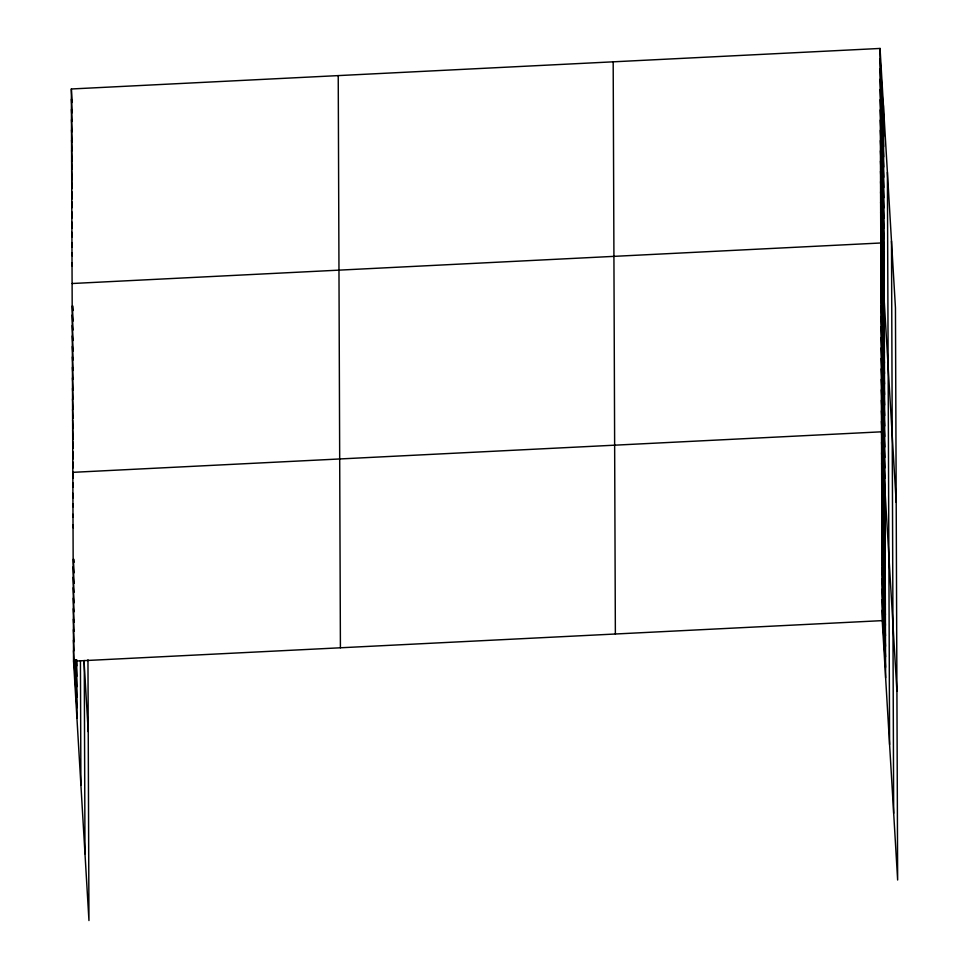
<?xml version="1.0" encoding="UTF-8"?>
<svg xmlns="http://www.w3.org/2000/svg" width="969" height="969" viewBox="0 0 969 969"><rect width="100%" height="100%" fill="white"/><g stroke="black" fill="none" stroke-linecap="round" stroke-linejoin="round"><path stroke-width="1.45" d="M87.961 659.804L88.954 920.55L73.547 661.161L71.355 88.978L880.046 48.45L895.453 307.839L897.645 880.022L882.226 620.632L880.046 48.45M72.106 283.517L880.785 242.989L896.192 502.378M73.547 661.161L882.226 620.632M880.082 58.685L883.474 115.832M880.118 68.932L883.51 126.067M880.155 79.167L883.558 136.302M880.203 89.402L883.595 146.549M880.24 99.65L883.631 156.784M880.276 109.885L883.667 167.019M880.312 120.12L883.716 177.266M880.361 130.367L883.752 187.501M880.397 140.602L883.789 197.737M880.433 150.837L883.825 207.984M880.47 161.084L883.873 218.219M880.518 171.319L883.91 228.454M880.555 181.554L883.946 238.701M880.591 191.801L883.982 248.936M880.627 202.036L884.031 259.171M880.664 212.272L884.067 269.418M880.712 222.519L884.103 279.653M880.748 232.754L884.14 289.888M880.821 253.478L884.225 310.625M880.869 263.968L884.261 321.114M880.906 274.457L884.297 331.604M880.942 284.947L884.346 342.093M880.991 295.436L884.382 352.583M881.027 305.925L884.418 363.072M881.063 316.415L884.467 373.562M881.112 326.916L884.503 384.051M881.148 337.406L884.54 394.54M881.184 347.895L884.588 405.03M881.233 358.385L884.624 415.519M881.269 368.874L884.661 426.009M881.305 379.363L884.697 436.498M881.354 389.853L884.745 446.988M881.39 400.342L884.782 457.477M881.427 410.832L884.818 467.966M881.463 421.321L884.867 478.456M896.919 691.2L881.511 431.811L72.82 472.339L73.184 478.359M881.548 442.3L884.939 499.435M881.584 452.789L884.988 509.936M881.633 463.279L885.024 520.426M881.669 473.768L885.06 530.915M881.705 484.258L885.109 541.405M881.754 494.747L885.145 551.894M881.79 505.237L885.181 562.383M881.826 515.726L885.23 572.873M881.875 526.215L885.266 583.362M881.911 536.705L885.303 593.852M881.947 547.194L885.339 604.341M881.984 557.684L885.387 614.831M882.032 568.185L885.424 625.32M882.069 578.675L885.46 635.809M882.105 589.164L885.509 646.299M882.153 599.654L885.545 656.788M882.19 610.143L885.581 667.278M71.355 88.978L72.166 102.508M71.403 99.213L72.203 112.755M71.44 109.461L72.154 121.488M71.476 119.696L72.191 131.723M71.512 129.931L72.227 141.958M71.561 140.178L72.178 150.704M71.597 150.413L72.215 160.939M71.633 160.648L72.166 169.672M71.67 170.895L72.203 179.919M71.706 181.13L72.154 188.652M71.754 191.365L72.203 198.887M71.791 201.613L72.142 207.62M71.827 211.848L72.191 217.868M71.863 222.083L72.227 228.103M71.912 232.33L72.178 236.836M71.948 242.565L72.215 247.071M71.985 252.8L72.166 255.816M72.021 263.047L72.203 266.051M72.857 306.034L73.123 310.552M72.275 305.998L73.172 321.042M72.227 314.986L73.111 330.029M72.263 325.475L73.159 340.519M72.3 335.964L73.196 351.008M72.348 346.454L73.147 359.996M72.384 356.955L73.184 370.485M72.421 367.445L73.135 379.473M72.469 377.934L73.184 389.962M72.505 388.424L73.123 398.949M72.542 398.913L73.172 409.439M72.578 409.402L73.123 418.426M72.627 419.892L73.159 428.916M72.663 430.381L73.196 439.405M72.699 440.871L73.147 448.393M72.748 451.36L73.196 458.882M72.784 461.85L73.147 467.87M84.012 660.688L88.24 731.728M72.869 482.828L73.135 487.334M72.905 493.318L73.172 497.836M72.941 503.807L73.123 506.811M72.99 514.297L73.159 517.301M73.026 524.786L73.208 527.802M73.91 559.307L74.092 562.311M73.329 559.27L74.129 572.8M73.184 566.744L74.165 583.29M73.22 577.233L74.116 592.277M73.269 587.723L74.165 602.766M73.305 598.224L74.104 611.754M73.341 608.714L74.153 622.243M76.381 659.828L76.745 665.848M73.39 619.203L74.104 631.231M75.8 659.804L76.781 676.338M73.426 629.693L74.141 641.72M75.219 659.768L76.817 686.827M73.462 640.182L74.092 650.708M74.625 659.732L76.866 697.317M73.511 650.671L76.902 707.806M891.492 241.099L893.672 813.282M887.398 172.337L889.59 744.507M883.437 105.585L885.63 677.767M613.183 61.822L615.363 634.005M338.229 75.606L340.41 647.789M84.255 660.495L84.993 853.81M80.427 660.664L80.911 785.047M76.721 659.853L76.939 718.295"/></g></svg>
